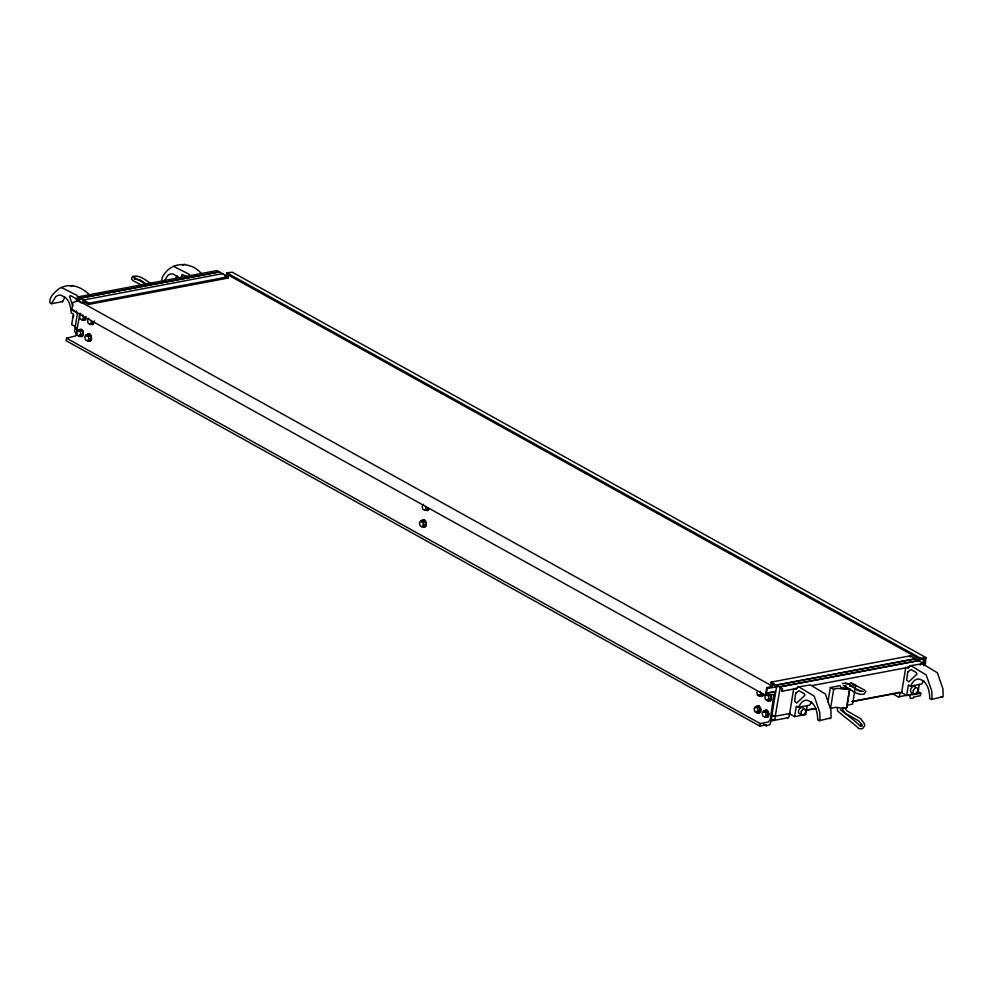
<?xml version="1.0" encoding="UTF-8"?>
<svg xmlns="http://www.w3.org/2000/svg" width="993" height="993" viewBox="0 0 993 993"><rect width="100%" height="100%" fill="white"/><g stroke="black" fill="none" stroke-linecap="round" stroke-linejoin="round"><path stroke-width="1.49" d="M181.533 276.538L182.042 274.453L186.523 276.6M846.694 707.661L849.797 688.67C844.559 690.917 838.986 686.659 833.661 689.365L830.558 708.357L836.193 707.289L842.759 708.406L846.694 707.661L849.549 689.192M80.011 313.192L75.816 335.857L66.568 338.216L66.159 340.723L759.794 726.069L766.447 724.816L766.286 725.809L763.567 724.307M78.646 301.45L78.745 300.817L772.38 686.163L772.182 687.417M79.514 297.95L78.931 300.494L78.323 298.856M77.591 312.423L75.158 327.318L77.69 329.713M86.093 316.767L84.566 320.131M88.662 304.417L88.873 303.175L228.129 276.836L227.918 278.077L88.662 304.417L82.94 301.239M86.577 336.193L87.93 333.896L89.891 333.971L91.232 335.435L91.493 339.792L90.313 341.009L88.762 340.86M94.149 321.248L92.622 324.599M94.546 321.173L93.019 324.525L91.058 324.45M925.985 657.577L232.35 272.231L226.801 272.814L226.59 274.068L920.238 659.414L920.437 658.16L925.985 657.577L925.302 664.019L923.85 665.744M421.218 522.119L422.571 519.836L424.532 519.91L425.873 521.375L426.146 525.719L424.967 526.948L423.403 526.799M755.884 708.009L756.058 706.942M759.794 726.069L760.216 723.562L768.259 722.035L770.183 719.739L773.932 694.566L765.454 695.249L71.806 309.903L73.048 302.356L78.745 300.817M775.396 693.822L774.528 692.047L766.472 693.424L767.142 688.559L777.78 686.548M763.927 712.49L765.293 710.194L766.844 710.343L768.185 711.807L768.458 716.164L767.279 717.38M921.789 662.455L910.308 655.814L771.065 682.154L770.853 683.395L776.588 686.585L771.176 719.553M772.777 719.255L772.542 720.757L770.94 721.055L769.985 724.654L766.286 725.809M772.082 714.066L772.405 715.655L775.235 716.238L780.064 688.323L781.665 689.216L781.963 691.413L782.534 688.794L771.065 682.154M793.755 688.397L789.584 713.88L794.599 716.661L805.807 714.538L807.272 705.551M794.599 716.661L796.312 706.16L798.409 707.326L809.618 705.216L811.691 701.778M827.963 702.125L830.347 687.528L840.028 685.691L841.195 687.715L847.674 688.261M848.208 684.152L852.354 683.358L855.668 685.207L852.565 704.186L846.93 705.253M905.802 667.197L901.632 692.68L906.634 695.472L917.842 693.35L919.319 684.351M910.109 657.056L910.308 655.814M906.634 695.472L908.359 684.971L910.457 686.138L921.665 684.028L923.738 680.59M910.184 694.715L909.787 697.223L910.73 698.489L913.535 697.955L913.697 696.962L920.35 695.708L920.759 693.201L918.041 691.687M922.869 663.473L923.614 658.967M64.905 297.044L62.671 301.587L51.462 303.709L49.935 302.828C48.93 296.622 55.186 291.967 59.344 288.491C69.746 282.558 81.302 286.605 89.196 294.598M164.652 280.535L167.767 275.446L170.324 274.056L173.192 274.031L178.181 276.985A13.865 9.173 79.3 0 1 179.683 278.884M175.86 278.425L176.94 275.855M72.923 317.599L73.879 315.389M76.647 310.995L75.667 312.013L73.432 309.903M228.129 276.836L216.933 270.568L77.317 297.019L77.007 299.774L77.913 298.26L79.514 299.154L79.303 301.996M798.409 707.326L800.495 703.9A13.865 9.173 79.3 0 1 807.148 700.288C815.675 702.51 817.562 712.291 817.711 719.851L819.25 720.682L831.054 717.852L830.955 710.243L825.406 694.033L810.362 684.909L797.714 687.019L796.225 689.44L795.778 688.323M910.457 686.138L912.53 682.712A13.865 9.173 79.3 0 1 919.183 679.1C927.723 681.322 929.597 691.103 929.758 698.662L931.297 699.494L943.102 696.664L943.002 689.055L937.442 672.844L922.41 663.721L909.749 665.819L908.26 668.252L907.813 667.135M920.039 665.136L920.958 663.709M80.867 313.85L79.44 315.762L80.061 318.803L82.109 319.932L84.182 319.535L85.609 317.623L83.536 318.033L82.109 319.932M78.162 330.346L76.734 332.245L77.355 335.286L79.403 336.428L81.488 336.019L82.915 334.12L82.295 331.079L80.247 329.937L78.162 330.346L80.21 331.476L82.295 331.079M88.923 318.331L87.496 320.23L88.116 323.271L90.152 324.413L92.237 324.003L93.665 322.104L91.579 322.502L90.152 324.413M79.403 336.428L80.83 334.517L82.915 334.12M86.217 334.815L84.79 336.726L85.41 339.767L87.458 340.897L89.531 340.5L90.971 338.588L90.351 335.547L88.303 334.418L86.217 334.815L88.265 335.957L90.351 335.547M87.458 340.897L88.886 338.998L90.971 338.588M423.564 504.258L422.137 506.169L422.757 509.21L424.805 510.34L426.891 509.943L428.318 508.031L426.233 508.441L424.805 510.34M420.871 520.754L419.443 522.653L420.064 525.694L422.099 526.836L424.185 526.427L425.612 524.527L424.992 521.486L422.944 520.344L420.871 520.754L422.919 521.884L424.992 521.486M422.099 526.836L423.527 524.925L425.612 524.527M759.459 696.23L760.886 694.33L762.972 693.921L761.544 695.832L759.459 696.23L757.423 695.1L756.803 692.059M755.524 706.644L754.097 708.543L754.717 711.584L756.765 712.726L758.838 712.316L760.278 710.417L759.657 707.376L757.609 706.234L755.524 706.644L757.572 707.773L759.657 707.376M756.765 712.726L758.193 710.814L760.278 710.417M767.515 700.71L768.942 698.799L771.027 698.402L770.407 695.361L768.321 695.758L766.286 694.628L764.858 696.527L765.466 699.568L767.515 700.71L769.6 700.301L771.027 698.402M763.58 711.112L762.152 713.011L762.773 716.052L764.821 717.194L766.894 716.797L768.321 714.886L767.713 711.844L765.665 710.715L763.58 711.112L765.628 712.254L767.713 711.844M764.821 717.194L766.248 715.295L768.321 714.886M819.25 720.682L819.97 719.416L819.759 712.366L814.198 696.155L799.154 687.032L797.714 687.019M931.297 699.494L932.017 698.228L931.794 691.165L926.233 674.967L911.202 665.844L909.749 665.819M51.462 303.709L55.732 296.634L58.277 295.244L61.144 295.219L66.146 298.173A13.865 9.173 79.3 0 1 70.602 307.954L71.31 312.932L73.408 314.098L71.682 324.587L75.443 326.685M77.677 296.907L88.873 303.175M86.143 318.827L84.964 320.044L83.002 319.982M78.695 330.644L79.874 329.428L81.836 329.49L83.176 330.954L83.449 335.311L82.27 336.54L80.309 336.466M79.092 330.57L80.272 329.353M81.86 336.615L83.387 333.263L81.438 329.577M87.148 335.051L88.327 333.822M427.263 510.539L428.442 509.31M428.839 509.235L427.66 510.464L425.712 510.39M421.802 520.977L422.981 519.761M763.108 695.199L761.929 696.428L760.365 696.279M763.505 695.125L762.326 696.341L760.762 696.192M764.511 711.348L765.69 710.119L767.241 710.268L769.203 713.955L767.676 717.306L765.715 717.231M70.553 286.381L72.712 285.425M201.231 273.41C192.443 262.835 174.942 261.085 165.893 272.082C163.696 274.577 161.127 278.139 161.971 281.64M182.588 265.181L184.76 264.237M78.087 329.49L76.684 329.378L75.22 327.702L74.686 330.173A2.172 1.44 79.3 0 0 75.791 332.965M842.337 683.656L845.477 683.047M757.423 695.1L759.496 694.69M219.515 271.821L80.259 298.161L219.403 271.945M77.218 299.898L80.247 299.327M83.362 300.06L222.73 273.609M81.004 302.853L85.559 301.996M225.312 275.57L229.867 274.701M776.526 684.959L915.769 658.62M776.576 685.17L915.831 658.831M772.38 686.163L766.683 687.702L765.454 695.249M917.532 660.122L925.091 658.644L924.284 663.572L921.38 664.28M779.741 686.746L918.997 660.407M779.803 686.957L919.046 660.618M766.41 693.064L775.521 691.339M781.752 691.289L796.882 688.422M812.013 685.567L908.893 667.246M850.033 686.262L855.668 685.207M805.137 710.256L814.21 708.543M852.056 701.381L898.975 692.506M775.235 716.238L790.378 713.371M805.509 710.516L816.109 708.505M852.428 701.641L902.389 692.195M773.77 720.434L788.181 717.703M898.615 696.813L913.026 694.095M920.759 693.201L912.716 694.715L911.437 693.027M134.303 279.045L140.236 279.989L147.547 284.792M863.202 691.351L856.947 690.371M842.697 707.599L843.976 707.612M800.941 713.719L799.253 713.657L798.397 712.18L798.757 709.958L800.172 708.034L801.996 707.314L803.349 708.133M942.506 697.371L940.967 696.54M829.627 718.51L830.458 718.56M61.839 301.512L62.671 301.587M88.352 340.934L89.916 341.083L91.095 339.867L91.443 337.732L89.482 334.045M423.006 526.873L424.57 527.022L425.749 525.793L426.096 523.671L424.135 519.984M768.818 700.673L770.382 700.822L771.561 699.593L771.288 695.237M757.634 705.638L759.198 705.787L761.147 709.474L760.799 711.609L759.62 712.837L758.069 712.689M757.237 705.725L758.789 705.862L760.75 709.561L759.223 712.912L757.659 712.763L756.318 711.298M843.392 685.592L846.197 686.039M173.552 266.36L188.819 274.068L190.035 275.533M61.516 287.548L76.784 295.256L77.988 296.721M71.806 309.903L72.551 310.226M861.092 691.376L849.809 685.592L849.375 684.338L850.393 682.899L851.46 683.271L864.258 689.825L865.784 691.426L864.059 694.169L860.633 694.417L855.631 692.953L844.273 685.716M146.095 284.209L133.633 277.109L134.651 278.524M142.086 285.376L133.149 280.721L131.647 279.157L131.771 277.494L133.124 276.339C139.914 274.875 145.561 280.175 150.787 283.489M226.801 272.814L920.437 658.16M224.48 276.178L227.918 278.077M899.013 692.208L899.919 692.878L899.621 695.485A2.172 1.44 79.3 0 1 897.858 696.689L892.012 693.437M830.347 687.528L833.661 689.365M79.44 334.889L81.488 336.019M771.226 719.304L773.013 720.297A2.172 1.44 79.3 0 0 774.776 719.093C775.881 718.063 774.825 714.538 773.348 716.4L772.07 714.128M66.568 338.216L760.216 723.562M915.397 686.945L914.032 686.126L912.219 686.846L910.792 688.77L910.432 690.991L911.301 692.469M767.068 699.283L768.421 700.748L769.972 700.897L771.151 699.668L770.891 695.323M840.376 709.747C847.054 715.084 854.067 719.838 860.012 725.895L862.197 725.846L860.968 726.131L861.428 724.145L861.862 725.039L858.796 720.968L844.782 712.937L842.163 708.841M789.261 713.47L789.174 716.375A2.172 1.44 79.3 0 1 787.424 717.579M844.869 707.86L846.681 710.69L860.608 718.684L864.133 723.351L864.791 725.498L862.582 728.701L859.044 728.763C852.428 722.283 844.584 717.331 837.744 711.05L837.161 707.649M72.812 306.03L69.485 296.237L70.702 295.703L75.729 298.496L76.734 300.755M768.321 695.758L768.942 698.799M765.628 712.254L766.248 715.295M760.278 691.289L760.886 694.33M757.572 707.773L758.193 710.814M425.823 506.418L426.233 508.441M422.919 521.884L423.527 524.925M91.17 320.478L91.579 322.502M88.265 335.957L88.886 338.998M82.915 314.992L83.536 318.033M80.21 331.476L80.83 334.517M913.672 693.66A2.172 1.44 79.3 0 1 912.269 693.97M795.716 693.139L794.611 701.269L796.758 703.056L804.938 695.261L804.082 693.586L799.067 690.793L795.716 693.139M801.326 711.385L800.966 713.607L801.835 715.097L803.523 715.146L806.192 711.547L805.931 709.573L804.566 708.754L802.754 709.461L801.326 711.385M907.751 671.951L906.646 680.081L908.794 681.868L916.986 674.073L916.129 672.398L911.102 669.605L907.751 671.951M913.374 690.197L913.014 692.419L913.87 693.908L915.571 693.958L918.24 690.346L917.966 688.385L916.613 687.566L914.801 688.273L913.374 690.197M848.456 683.854L845.738 683.805L845.738 683.147L848.456 683.854"/></g></svg>
